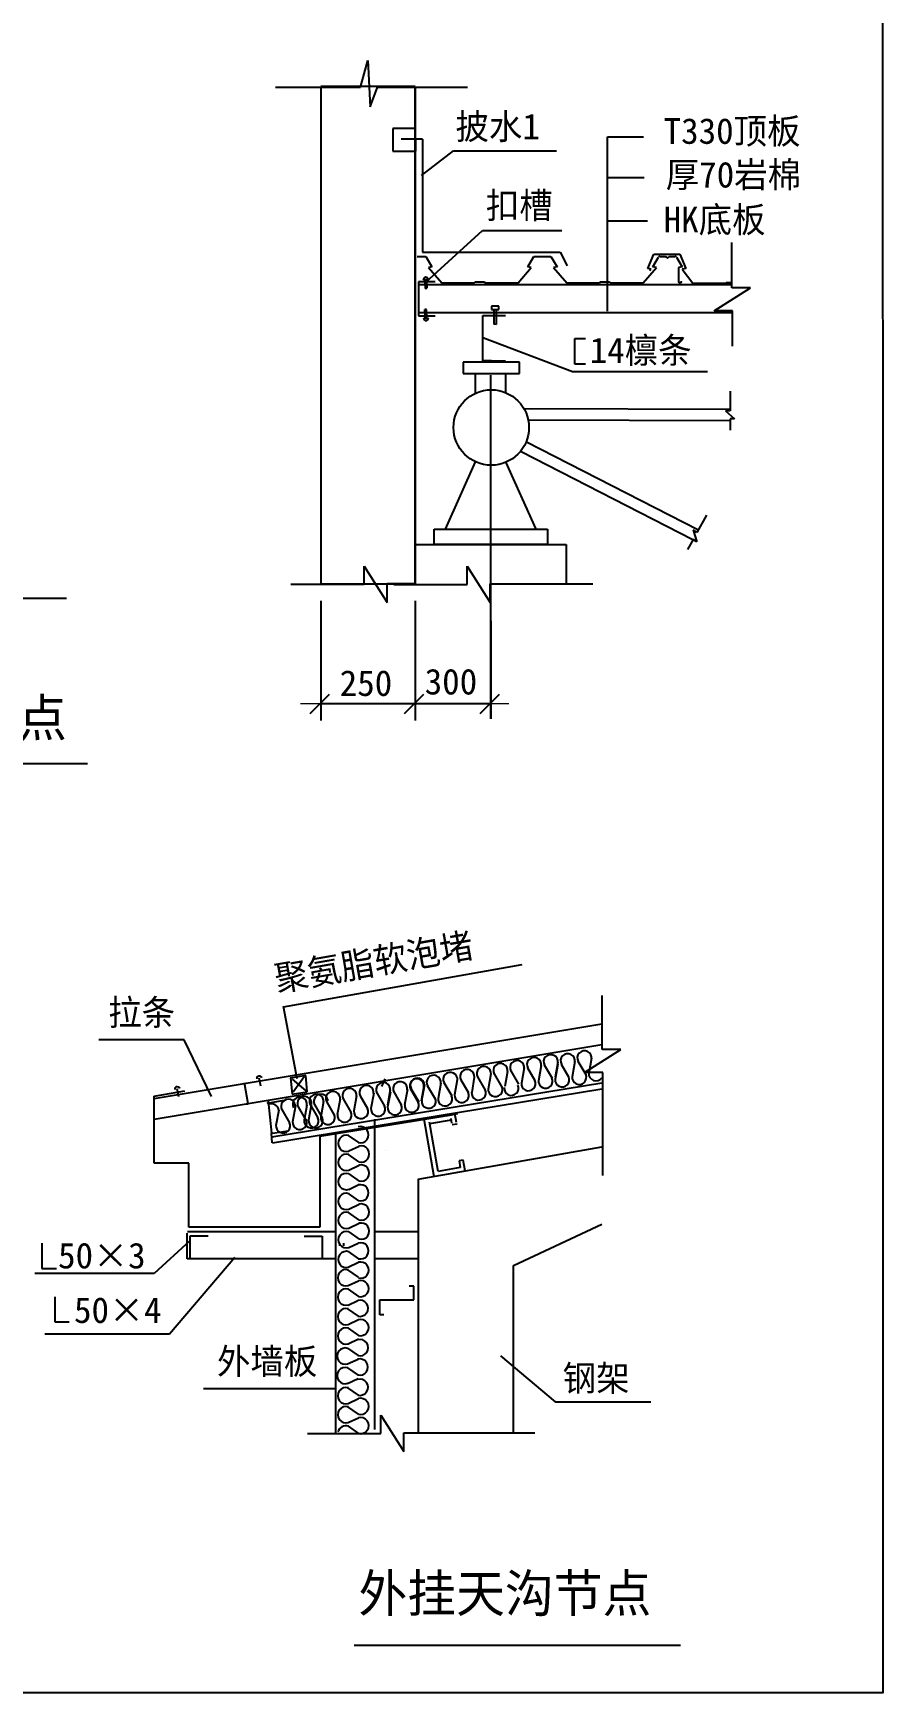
# Model space of a CAD drawing. Header units: metres. Extents: x 1193 to 1467, y 448 to 749.
# Drawn here: x 1374.1 to 1466.9, y 448.5 to 629.8 of the extents above; entities that cross this region are included whole.
import ezdxf

# ---------------------------------------------------------------- set-up
doc = ezdxf.new("R2010")
doc.units = ezdxf.units.M
for name, color, linetype in [('2', 1, 'Continuous'), ('BIAO', 7, 'Continuous'), ('T330', 210, 'Continuous'), ('TU', 1, 'Continuous'), ('WALL', 80, 'Continuous'), ('ZHOU', 1, 'Continuous')]:
    doc.layers.add(name, color=color, linetype=linetype)

# ---------------------------------------------------------------- blocks, each defined once
blk = doc.blocks.new('DIM')
at = {"lineweight": 15}
blk.add_line((-2.88, 0), (2.56, 0), dxfattribs=at)
blk.add_lwpolyline([(-1.51, -1.4), (1.23, 1.33)])

msp = doc.modelspace()

# ---------------------------------------------------------------- linework, layer by layer
for p, q in [((1450.41, 601.98), (1450.41, 606.94)), ((1448.49, 599.47), (1452.47, 601.98)), ((1452.47, 601.98), (1450.41, 601.98)), ((1450.48, 599.47), (1448.49, 599.47)), ((1450.48, 595.63), (1450.48, 599.47)), ((1433.26, 596.47), (1434.44, 596.47)), ((1433.26, 593.65), (1433.26, 596.47)), ((1434.44, 593.65), (1433.26, 593.65)), ((1410.26, 569.6), (1410.26, 571.59)), ((1410.26, 571.59), (1412.77, 567.62)), ((1421.53, 569.59), (1421.53, 571.58)), ((1421.53, 571.58), (1424.03, 567.61)), ((1402.25, 569.6), (1410.26, 569.6)), ((1412.77, 569.67), (1415.93, 569.67)), ((1412.77, 567.62), (1412.77, 569.67)), ((1413.52, 569.59), (1421.53, 569.59)), ((1424.03, 569.66), (1435.24, 569.66)), ((1424.03, 567.61), (1424.03, 569.66)), ((1363.48, 568.07), (1377.77, 568.07)), ((1405.54, 567.79), (1405.54, 554.71)), ((1415.85, 567.79), (1415.85, 554.88)), ((1415.85, 567.79), (1415.85, 554.71)), ((1424.09, 565.6), (1424.09, 554.88)), ((1405.54, 556.57), (1424.1, 556.57)), ((1354.39, 550.01), (1380.07, 550.01)), ((1401.46, 523.42), (1427.52, 528.07)), ((1436.25, 518.77), (1436.25, 524.67)), ((1387.34, 513.42), (1436.22, 521.57)), ((1390.63, 519.83), (1381.31, 519.83)), ((1387.34, 511.14), (1436.22, 519.3)), ((1393.6, 513.65), (1390.63, 519.83)), ((1434.34, 516.26), (1438.31, 518.77)), ((1438.31, 518.77), (1436.25, 518.77)), ((1429.6, 517.02), (1429.3, 515.36)), ((1429.94, 517.08), (1430.79, 515.62)), ((1431.41, 517.4), (1431.11, 515.74)), ((1431.42, 517.17), (1431.12, 515.51)), ((1431.79, 517.18), (1432.6, 515.79)), ((1433.28, 517.44), (1432.98, 515.78)), ((1433.62, 517.5), (1434.47, 516.04)), ((1435.08, 517.82), (1434.79, 516.15)), ((1400.19, 509.21), (1436.22, 515.12)), ((1418.64, 515.09), (1418.34, 513.43)), ((1418.98, 515.15), (1419.83, 513.69)), ((1420.44, 515.47), (1420.15, 513.81)), ((1420.82, 515.47), (1421.62, 514.09)), ((1422.3, 515.74), (1422.01, 514.08)), ((1422.65, 515.8), (1423.49, 514.34)), ((1424.11, 516.11), (1423.81, 514.45)), ((1424.46, 516.12), (1425.3, 514.66)), ((1425.93, 516.38), (1425.63, 514.71)), ((1426.27, 516.44), (1427.12, 514.98)), ((1427.74, 516.75), (1427.44, 515.09)), ((1428.11, 516.76), (1428.92, 515.37)), ((1428.97, 515.3), (1428.97, 515.3)), ((1436.32, 516.26), (1434.34, 516.26)), ((1436.32, 504.99), (1436.32, 516.26)), ((1387.34, 513.68), (1390.7, 514.24)), ((1387.34, 506.35), (1387.34, 513.68)), ((1400.26, 508.56), (1436.22, 514.46)), ((1407.64, 513.33), (1407.34, 511.67)), ((1407.99, 513.39), (1408.83, 511.93)), ((1409.45, 513.71), (1409.15, 512.05)), ((1409.82, 513.71), (1410.63, 512.33)), ((1411.31, 513.98), (1411.01, 512.32)), ((1411.65, 514.04), (1412.5, 512.58)), ((1413.12, 514.35), (1412.82, 512.69)), ((1413.13, 514.12), (1412.83, 512.46)), ((1413.5, 514.13), (1414.31, 512.74)), ((1414.99, 514.39), (1414.69, 512.73)), ((1415.33, 514.45), (1416.18, 512.99)), ((1415.38, 514.52), (1416.23, 513.06)), ((1416.79, 514.77), (1416.5, 513.11)), ((1416.86, 514.91), (1416.55, 513.17)), ((1417.16, 514.83), (1418.01, 513.37)), ((1421.68, 514.02), (1421.68, 514.02)), ((1400.94, 512.14), (1400.64, 510.48)), ((1401.28, 512.2), (1402.13, 510.75)), ((1402.76, 512.6), (1402.45, 510.86)), ((1403.06, 512.52), (1403.91, 511.06)), ((1404.02, 512.69), (1403.72, 511.03)), ((1404.5, 512.7), (1404.21, 511.04)), ((1404.36, 512.75), (1405.21, 511.29)), ((1404.85, 512.76), (1405.69, 511.3)), ((1419.81, 511.61), (1405.44, 509.25)), ((1405.82, 513.07), (1405.53, 511.41)), ((1406.17, 513.07), (1407.01, 511.61)), ((1410.68, 512.26), (1410.68, 512.26)), ((1420.45, 511.74), (1419.74, 511.61)), ((1420.36, 510.8), (1420.18, 511.79)), ((1400.21, 508.57), (1400.15, 509.62)), ((1407.99, 510.34), (1407.99, 510.34)), ((1416.77, 511.19), (1417.88, 504.9)), ((1418.34, 505.45), (1417.39, 510.83)), ((1417.46, 510.69), (1419.79, 511.1)), ((1419.72, 511.24), (1419.82, 510.71)), ((1419.89, 510.56), (1420.43, 510.66)), ((1405.44, 509.25), (1405.44, 499.37)), ((1408.51, 509.39), (1409.65, 508.59)), ((1408.58, 507.68), (1409.72, 508.21)), ((1416.16, 504.61), (1436.22, 508.15)), ((1391.11, 506.35), (1387.34, 506.35)), ((1391.11, 499.37), (1391.11, 506.35)), ((1408.51, 507.3), (1409.65, 506.5)), ((1408.58, 505.59), (1409.72, 506.12)), ((1412.59, 507.69), (1412.59, 507.69)), ((1421.08, 506.67), (1420.64, 506.59)), ((1420.64, 506.59), (1420.76, 505.87)), ((1421.29, 505.51), (1421.08, 506.67)), ((1408.58, 505.19), (1409.72, 504.39)), ((1420.76, 505.87), (1418.34, 505.45)), ((1408.51, 503.05), (1409.65, 502.25)), ((1408.58, 503.47), (1409.63, 503.97)), ((1409.72, 504.01), (1409.72, 504.01)), ((1408.51, 500.96), (1409.65, 500.16)), ((1408.58, 501.34), (1409.72, 501.87)), ((1390.94, 495.88), (1390.94, 498.7)), ((1390.99, 498.89), (1407.13, 498.89)), ((1405.44, 499.37), (1391.11, 499.37)), ((1408.58, 499.25), (1409.72, 499.78)), ((1408.58, 498.85), (1409.72, 498.05)), ((1411.39, 498.89), (1416.16, 498.89)), ((1426.58, 495.18), (1436.22, 499.68)), ((1375.09, 497.6), (1375.09, 494.85)), ((1391.23, 497.86), (1387.33, 494.31)), ((1393.22, 498.37), (1391.23, 498.37)), ((1391.23, 498.37), (1391.23, 495.99)), ((1403.71, 498.37), (1405.7, 498.37)), ((1405.7, 498.37), (1405.7, 495.99)), ((1407.59, 497.6), (1407.59, 497.32)), ((1408.03, 497.6), (1408.03, 497.32)), ((1408.58, 497.13), (1409.63, 497.62)), ((1396.16, 496.03), (1389.03, 487.66)), ((1407.13, 495.88), (1390.94, 495.88)), ((1408.51, 496.71), (1409.65, 495.91)), ((1408.52, 495), (1409.66, 495.53)), ((1416.16, 495.88), (1411.39, 495.88)), ((1426.58, 476.99), (1426.58, 495.18)), ((1387.33, 494.31), (1374.33, 494.31)), ((1375.09, 494.85), (1376.66, 494.85)), ((1408.45, 494.68), (1409.6, 493.89)), ((1408.52, 492.97), (1409.66, 493.5)), ((1376.5, 491.76), (1376.5, 489.01)), ((1408.52, 492.58), (1409.66, 491.78)), ((1411.97, 489.78), (1411.97, 491.41)), ((1411.97, 491.41), (1415.7, 491.41)), ((1415.7, 492.92), (1415.19, 492.92)), ((1415.7, 491.41), (1415.7, 492.92)), ((1408.45, 490.43), (1409.6, 489.63)), ((1408.52, 490.85), (1409.57, 491.35)), ((1409.66, 491.4), (1409.66, 491.4)), ((1412.42, 489.78), (1411.97, 489.78)), ((1376.5, 489.01), (1378.07, 489.01)), ((1408.52, 488.72), (1409.66, 489.25)), ((1408.52, 488.32), (1409.66, 487.53)), ((1389.03, 487.66), (1375.42, 487.66)), ((1408.46, 486.13), (1409.6, 485.33)), ((1408.52, 486.61), (1409.66, 487.14)), ((1408.46, 484.42), (1409.6, 484.95)), ((1425.16, 485.29), (1431.14, 480.27)), ((1408.46, 483.99), (1409.6, 483.2)), ((1408.46, 482.28), (1409.6, 482.81)), ((1392.74, 481.73), (1407.13, 481.73)), ((1408.45, 481.81), (1409.6, 481.01)), ((1408.52, 480.1), (1409.66, 480.63)), ((1408.45, 479.72), (1409.6, 478.92)), ((1412.1, 476.82), (1412.1, 478.8)), ((1412.1, 478.8), (1414.61, 474.83)), ((1431.14, 480.27), (1441.56, 480.27)), ((1408.52, 478.01), (1409.66, 478.54)), ((1408.52, 477.61), (1409.66, 476.81)), ((1404.09, 476.82), (1412.1, 476.82)), ((1414.61, 476.89), (1428.91, 476.89)), ((1414.61, 474.83), (1414.61, 476.89)), ((1409.17, 453.68), (1444.81, 453.68))]:
    msp.add_line(p, q)
msp.add_lwpolyline([(1193.02, 748.65), (1466.87, 748.65), (1466.9, 448.48), (1193.02, 448.48)], close=True)
for points in [[(1398.58, 515.58, -0.04), (1398.57, 515.62, -1), (1399.06, 515.68, -1)], [(1389.63, 514.4, -0.04), (1389.62, 514.44, -1), (1390.11, 514.5, -1)]]:
    msp.add_lwpolyline(points, format="xyb")
for points in [[(1398.78, 515.68), (1398.96, 514.8)], [(1389.83, 514.5), (1390.01, 513.62)]]:
    msp.add_lwpolyline(points)
for centre, radius, start, end in [((1434.32, 517.84), 0.78, 351.69, 208.31), ((1423.35, 516.14), 0.78, 351.69, 208.31), ((1425.15, 516.46), 0.78, 351.69, 208.31), ((1426.97, 516.78), 0.78, 351.69, 208.31), ((1428.82, 517.11), 0.78, 351.69, 208.31), ((1430.64, 517.43), 0.78, 351.69, 208.31), ((1432.5, 517.52), 0.78, 351.69, 208.31), ((1412.35, 514.38), 0.78, 351.69, 208.31), ((1414.21, 514.48), 0.78, 351.69, 208.31), ((1416.03, 514.8), 0.78, 351.69, 208.31), ((1416.08, 514.86), 0.78, 3.34, 208.31), ((1417.86, 515.18), 0.78, 351.69, 213.95), ((1419.68, 515.5), 0.78, 351.69, 208.31), ((1421.53, 515.82), 0.78, 351.69, 208.31), ((1428.22, 515.04), 0.78, 174.04, 25.96), ((1430.08, 515.31), 0.78, 174.04, 25.96), ((1431.9, 515.45), 0.78, 174.04, 25.96), ((1433.76, 515.72), 0.78, 174.04, 25.96), ((1435.57, 516.12), 0.78, 174.04, 326.07), ((1401.98, 512.55), 0.78, 3.34, 208.31), ((1403.24, 512.78), 0.78, 351.69, 208.31), ((1403.76, 512.86), 0.78, 351.69, 213.95), ((1405.06, 513.1), 0.78, 351.69, 208.31), ((1405.55, 513.11), 0.78, 3.34, 208.31), ((1406.87, 513.42), 0.78, 351.69, 208.31), ((1408.68, 513.74), 0.78, 351.69, 208.31), ((1410.53, 514.06), 0.78, 351.69, 208.31), ((1417.33, 513.12), 0.78, 174.04, 25.96), ((1419.12, 513.37), 0.78, 174.04, 25.96), ((1420.92, 513.75), 0.78, 174.04, 25.96), ((1422.78, 514.02), 0.78, 174.04, 25.96), ((1424.59, 514.4), 0.78, 174.04, 25.96), ((1426.34, 514.53), 0.78, 174.04, 25.96), ((1400.17, 512.06), 0.78, 3.34, 116.02), ((1406.3, 511.35), 0.78, 174.04, 25.96), ((1408.12, 511.61), 0.78, 174.04, 25.96), ((1409.93, 511.99), 0.78, 174.04, 25.96), ((1411.79, 512.26), 0.78, 174.04, 25.96), ((1413.61, 512.41), 0.78, 174.04, 25.96), ((1415.47, 512.68), 0.78, 174.04, 25.96), ((1401.42, 510.43), 0.78, 174.04, 25.96), ((1403.23, 510.81), 0.78, 174.04, 25.96), ((1404.5, 510.97), 0.78, 174.04, 25.96), ((1404.98, 510.99), 0.78, 174.04, 25.96), ((1409.87, 509.45), 0.89, 254.04, 105.96), ((1408.33, 508.51), 0.89, 71.69, 288.31), ((1409.94, 507.35), 0.89, 254.04, 105.96), ((1408.33, 506.44), 0.89, 71.69, 288.31), ((1409.94, 505.26), 0.89, 254.04, 105.96), ((1408.33, 504.34), 0.89, 71.69, 288.31), ((1408.33, 502.17), 0.89, 71.69, 288.31), ((1409.87, 503.11), 0.89, 254.04, 105.96), ((1408.33, 500.1), 0.89, 71.69, 288.31), ((1409.94, 501), 0.89, 254.04, 105.96), ((1408.33, 497.99), 0.89, 71.69, 288.31), ((1409.94, 498.92), 0.89, 254.04, 105.96), ((1409.87, 496.77), 0.89, 254.04, 105.96), ((1408.33, 495.83), 0.89, 71.69, 288.31), ((1409.88, 494.66), 0.89, 254.04, 105.96), ((1408.27, 493.83), 0.89, 71.69, 288.31), ((1409.88, 492.64), 0.89, 254.04, 105.96), ((1408.27, 491.72), 0.89, 71.69, 288.31), ((1408.27, 489.58), 0.89, 71.69, 288.31), ((1409.81, 490.5), 0.89, 254.04, 105.96), ((1408.27, 487.47), 0.89, 71.69, 288.31), ((1409.88, 488.39), 0.89, 254.04, 105.96), ((1408.2, 485.27), 0.89, 71.69, 288.31), ((1409.82, 486.19), 0.89, 254.04, 105.96), ((1409.8, 484.07), 0.89, 254.04, 105.96), ((1408.2, 483.14), 0.89, 71.69, 288.31), ((1409.81, 481.87), 0.89, 254.04, 105.96), ((1408.27, 480.94), 0.89, 71.69, 288.31), ((1409.88, 479.77), 0.89, 254.04, 105.96), ((1408.27, 478.87), 0.89, 71.69, 288.31), ((1408.27, 476.76), 0.89, 71.69, 165.71), ((1409.88, 477.68), 0.89, 254.04, 105.96)]:
    msp.add_arc(centre, radius, start, end)
at = {"layer": '2'}
for p, q in [((1402.95, 515.56), (1401.45, 523.48)), ((1397.61, 512.83), (1397.22, 515.11)), ((1401.98, 515.64), (1401.98, 515.64)), ((1403.9, 515.91), (1402.18, 515.65)), ((1402.23, 515.69), (1402.4, 513.89)), ((1402.42, 515.52), (1403.9, 514.24)), ((1403.73, 515.78), (1402.53, 514.11)), ((1404.03, 514.13), (1403.9, 515.91)), ((1412.19, 514.72), (1412.55, 515.55)), ((1399.67, 512.92), (1401.57, 513.22)), ((1402.4, 513.89), (1404.03, 514.13)), ((1397.44, 512.82), (1397.61, 512.83)), ((1399.78, 513.14), (1400.15, 509.62)), ((1400.05, 509.6), (1401.94, 509.9)), ((1411.39, 511.16), (1411.39, 477.26)), ((1407.13, 509.52), (1407.13, 476.91)), ((1416.16, 504.61), (1416.16, 476.99))]:
    msp.add_line(p, q, dxfattribs=at)
at = {"layer": 'BIAO'}
for p, q in [((1409.87, 623.9), (1410.67, 626.81)), ((1410.67, 626.81), (1410.93, 621.78)), ((1400.59, 623.9), (1409.87, 623.9)), ((1410.93, 621.78), (1411.73, 623.9)), ((1411.73, 623.9), (1421.54, 623.9)), ((1415.86, 619.39), (1413.39, 619.39)), ((1413.39, 619.39), (1413.39, 616.92)), ((1415.85, 619.39), (1415.86, 616.92)), ((1436.85, 599.45), (1436.85, 618.48)), ((1436.85, 618.48), (1440.76, 618.48)), ((1413.39, 616.92), (1415.86, 616.92)), ((1416.64, 618.24), (1414.31, 618.24)), ((1416.52, 614.28), (1420.02, 616.95)), ((1416.64, 618.24), (1416.64, 605.87)), ((1420.02, 616.95), (1431.26, 616.95)), ((1436.85, 614.03), (1440.84, 614.03)), ((1436.85, 609.32), (1441.2, 609.32)), ((1417.02, 602.6), (1423.2, 608.27)), ((1423.2, 608.27), (1431.86, 608.27)), ((1416.64, 605.87), (1431.68, 605.87)), ((1431.68, 605.87), (1432.43, 604.38)), ((1416.16, 602.34), (1450.37, 602.34)), ((1418.04, 602.63), (1416.19, 602.63)), ((1416.19, 602.63), (1416.19, 598.92)), ((1416.16, 599.31), (1450.33, 599.31)), ((1416.19, 598.92), (1418.04, 598.92)), ((1423.23, 594.03), (1423.23, 598.97)), ((1423.23, 598.97), (1425.71, 598.97)), ((1423.24, 596.57), (1433.03, 592.84)), ((1424.16, 594.03), (1423.23, 594.03)), ((1424.16, 594.03), (1425.71, 594.03)), ((1433.03, 592.84), (1447.77, 592.84)), ((1450.23, 590.7), (1450.23, 588.55)), ((1450.23, 588.55), (1449.73, 588.55)), ((1449.73, 588.55), (1450.7, 587.67)), ((1450.7, 587.67), (1450.23, 587.67)), ((1450.23, 587.67), (1450.23, 586.42)), ((1447.66, 577.14), (1446.61, 575.26)), ((1446.18, 575.5), (1446.6, 574.25)), ((1446.61, 575.26), (1446.18, 575.5)), ((1446.18, 574.48), (1445.57, 573.39)), ((1446.6, 574.25), (1446.18, 574.48))]:
    msp.add_line(p, q, dxfattribs=at)
at = {"layer": 'T330'}
for p, q in [((1417.26, 602.89), (1416.72, 602.87)), ((1416.89, 602.88), (1416.92, 601.93)), ((1417.08, 602.88), (1417.1, 601.94)), ((1416.92, 601.93), (1417.1, 601.94)), ((1416.75, 598.65), (1417.3, 598.68)), ((1416.93, 598.66), (1416.91, 599.64)), ((1417.09, 599.64), (1416.91, 599.64)), ((1417.12, 598.67), (1417.09, 599.64)), ((1424.99, 599.98), (1424.18, 599.98)), ((1424.18, 599.98), (1424.18, 599.62)), ((1424.18, 599.62), (1424.99, 599.62)), ((1424.43, 599.62), (1424.43, 598.01)), ((1424.68, 599.62), (1424.68, 598)), ((1424.99, 599.62), (1424.99, 599.98)), ((1424.68, 598), (1424.43, 598.01))]:
    msp.add_line(p, q, dxfattribs=at)
for centre, start, end in [((1416.99, 602.87), 4.4, 180), ((1417.02, 598.68), 184.4, 0)]:
    msp.add_arc(centre, 0.27, start, end, dxfattribs=at)
at = {"layer": 'TU'}
for p, q in [((1441.23, 604.1), (1441.9, 605.68)), ((1441.9, 605.68), (1443.8, 605.68)), ((1443.8, 605.68), (1444.73, 605.68)), ((1444.73, 605.68), (1445.4, 604.1)), ((1416.07, 605.43), (1417, 605.43)), ((1417, 605.43), (1417.67, 604.27)), ((1417.67, 604.27), (1417.28, 604.21)), ((1417.28, 604.21), (1418.74, 602.55)), ((1427.07, 602.55), (1428.52, 604.21)), ((1428.13, 604.27), (1428.8, 605.43)), ((1428.52, 604.21), (1428.13, 604.27)), ((1428.8, 605.43), (1429.73, 605.43)), ((1429.73, 605.43), (1430.66, 605.43)), ((1430.66, 605.43), (1431.33, 604.27)), ((1431.33, 604.27), (1430.94, 604.21)), ((1430.94, 604.21), (1432.39, 602.55)), ((1440.72, 602.55), (1442.18, 604.21)), ((1441.62, 604.03), (1441.23, 604.1)), ((1441.48, 603.87), (1441.62, 604.03)), ((1441.79, 604.27), (1442.4, 605.33)), ((1442.18, 604.21), (1441.79, 604.27)), ((1442.58, 605.43), (1443.18, 605.43)), ((1443.18, 605.43), (1443.39, 605.23)), ((1443.39, 605.23), (1443.59, 605.43)), ((1443.59, 605.43), (1444.2, 605.43)), ((1444.38, 605.33), (1444.99, 604.27)), ((1444.99, 604.27), (1444.58, 604.2)), ((1444.58, 604.2), (1444.58, 602.67)), ((1445.4, 604.1), (1445.01, 604.03)), ((1445.01, 604.03), (1446.16, 602.51)), ((1418.74, 602.55), (1422.3, 602.55)), ((1422.3, 602.55), (1422.39, 602.63)), ((1422.39, 602.63), (1423.42, 602.63)), ((1423.42, 602.63), (1423.5, 602.55)), ((1423.5, 602.55), (1427.07, 602.55)), ((1432.39, 602.55), (1435.96, 602.55)), ((1435.96, 602.55), (1436.04, 602.63)), ((1436.04, 602.63), (1437.07, 602.63)), ((1437.07, 602.63), (1437.16, 602.55)), ((1437.16, 602.55), (1440.72, 602.55)), ((1444.91, 602.67), (1444.91, 602.71)), ((1446.16, 602.51), (1449.73, 602.51)), ((1449.73, 602.51), (1449.81, 602.59)), ((1449.81, 602.59), (1450.33, 602.59))]:
    msp.add_line(p, q, dxfattribs=at)
for centre, radius, start, end in [((1442.58, 605.23), 0.21, 90, 150), ((1444.2, 605.23), 0.21, 30, 90), ((1444.75, 602.67), 0.16, 180, 0)]:
    msp.add_arc(centre, radius, start, end, dxfattribs=at)
at = {"layer": 'WALL'}
for p, q in [((1405.54, 623.98), (1405.54, 569.65)), ((1405.54, 623.98), (1405.54, 569.65)), ((1415.85, 623.98), (1405.54, 623.98)), ((1415.85, 569.65), (1415.85, 623.98)), ((1415.85, 623.98), (1415.85, 619.39)), ((1415.85, 616.92), (1415.85, 569.65)), ((1424.16, 593.87), (1421.07, 593.87)), ((1421.07, 593.87), (1421.07, 592.63)), ((1427.25, 593.87), (1424.16, 593.87)), ((1427.25, 592.63), (1427.25, 593.87)), ((1421.07, 592.63), (1427.25, 592.63)), ((1422.44, 590.48), (1422.44, 592.63)), ((1425.74, 590.48), (1425.74, 592.63)), ((1427.8, 588.79), (1450.36, 588.74)), ((1428.19, 587.55), (1450.29, 587.5)), ((1427.4, 584.09), (1446.15, 574.48)), ((1427.98, 585.18), (1446.71, 575.58)), ((1419.15, 575.61), (1422.44, 582.98)), ((1429.04, 575.61), (1425.74, 582.98)), ((1417.91, 573.96), (1417.91, 575.61)), ((1417.91, 575.61), (1430.28, 575.61)), ((1430.28, 575.61), (1430.28, 574.37)), ((1415.85, 573.96), (1432.34, 573.96)), ((1424.09, 573.96), (1417.91, 573.96)), ((1430.28, 573.96), (1424.09, 573.96)), ((1430.28, 574.37), (1430.28, 573.96)), ((1432.34, 573.96), (1432.34, 569.71)), ((1405.54, 569.65), (1415.85, 569.65))]:
    msp.add_line(p, q, dxfattribs=at)
msp.add_lwpolyline([(1415.85, 569.65), (1415.85, 573.96)], dxfattribs=at)
msp.add_circle((1424.15, 586.73), 4.12, dxfattribs=at)
at = {"layer": 'ZHOU'}
msp.add_line((1424.09, 554.88), (1424.09, 592.43), dxfattribs=at)

# ---------------------------------------------------------------- block references
at = {"xscale": 0.77, "yscale": 0.77, "zscale": 0.77}
for p in [(1405.54, 556.57), (1415.85, 556.57), (1424.1, 556.57)]:
    msp.add_blockref('DIM', p, dxfattribs=at)

# ---------------------------------------------------------------- texts
for s, height, p in [('300', 2.81, (1416.88, 557.56)), ('250', 2.81, (1407.6, 557.4)), ('侧墙节点', 4.1, (1356.49, 552.95)), ('拉条', 2.81, (1382.33, 521.42)), ('50×3', 2.81, (1376.85, 494.85)), ('50×4', 2.81, (1378.59, 488.89)), ('外墙板', 2.81, (1394.2, 483.3)), ('钢架', 2.81, (1431.95, 481.45)), ('外挂天沟节点', 4.1, (1409.65, 457.3))]:
    msp.add_text(s, height=height).set_placement(p)
at = {"layer": '2'}
msp.add_text('聚氨脂软泡堵', height=2.81, rotation=9.94, dxfattribs=at).set_placement((1400.76, 525.08))
at = {"layer": 'BIAO'}
for s, p in [('披水1', (1420.24, 618.21)), ('T330顶板', (1442.97, 617.72)), ('厚70岩棉', (1443.2, 612.95)), ('扣槽', (1423.56, 609.59)), ('HK底板', (1442.97, 608.04)), ('14檩条', (1434.9, 593.76))]:
    msp.add_text(s, height=2.81, dxfattribs=at).set_placement(p)

doc.saveas('drawing.dxf')
